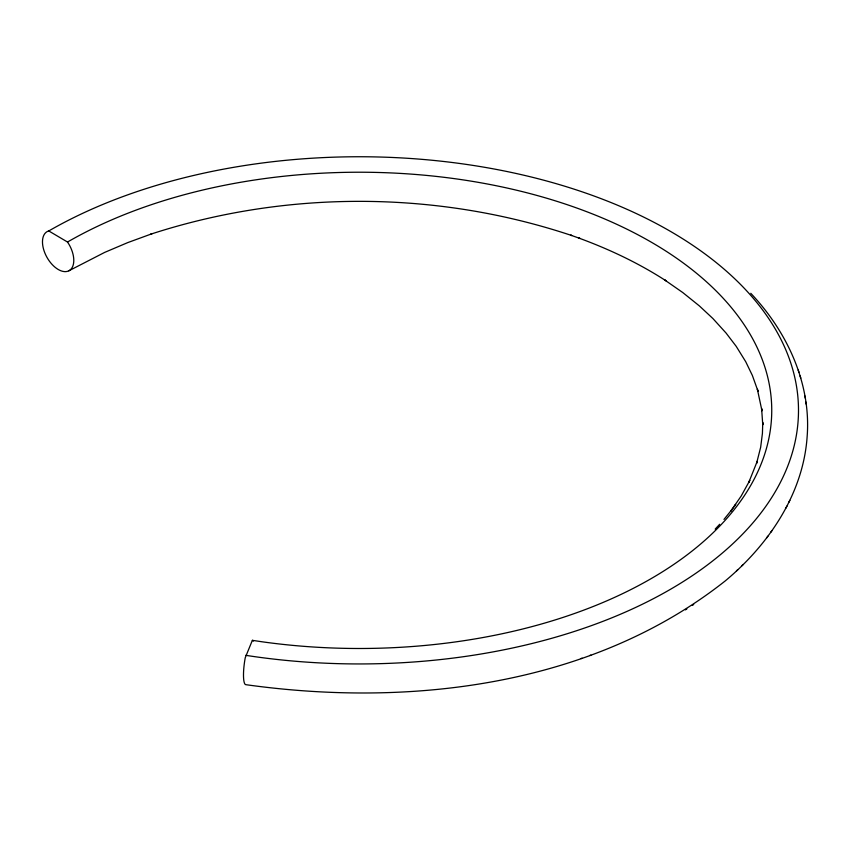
<?xml version="1.0" encoding="UTF-8"?>
<svg xmlns="http://www.w3.org/2000/svg" width="850" height="850" viewBox="0 0 850 850"><rect width="100%" height="100%" fill="white"/><g stroke="black" fill="none" stroke-linecap="round" stroke-linejoin="round"><path stroke-width="1.27" d="M67.511 242.027L68.85 244.12A22.419 12.792 60.6 0 1 69.328 270.544A22.419 12.792 60.6 0 1 46.941 257.316A22.419 12.792 60.6 0 1 47.409 231.455L48.758 230.945L67.511 242.027A412.473 238.138 0 0 1 756.404 346.014A412.473 238.138 0 0 1 261.811 641.75L252.365 640.337L245.246 657.73A22.419 4.526 -81.6 0 0 245.778 684.664C409.658 707.614 591.908 686.258 725.199 580.954C768.432 544.935 803.186 494.105 807.139 436.677C811.304 383.339 786.919 331.404 750.773 293.303M785.921 508.087L786.919 506.132M788.843 502.339L789.841 500.363M734.432 506.175L735.686 504.464L730.745 511.19L741.2 496.007L749.785 480.431L748.786 482.407L757.254 461.231L756.574 463.377L760.654 447.281L762.429 433.319L762.758 422.482L762.758 424.777L761.611 408.531L761.961 410.805L757.382 389.268L758.072 391.425L752.367 375.456L745.726 361.717L736.196 346.322L726.059 333.03L712.874 318.506L699.338 305.883L682.709 292.506L664.498 279.831L665.943 280.766C638.722 263.149 609.248 249.209 578.839 238.064L579.997 238.468L570.701 235.163L571.816 235.556C436.581 190.347 286.397 190.028 150.843 234.143L151.938 233.761L127.723 242.611L104.646 252.407L68.85 270.81M766.657 537.88L767.901 536.18M770.695 532.376L771.949 530.666M731.988 509.49L723.987 519.403M715.19 529.082L719.684 524.269M736.429 570.966L737.843 569.606M741.742 565.866L743.166 564.485M685.429 609.875L686.853 608.951M692.251 605.444L693.706 604.499M580.996 658.569L582.091 658.187M589.751 655.531L590.899 655.138M252.365 640.337L252.843 640.56A22.419 4.526 -81.6 0 1 253.321 641.155M798.235 370.069L798.926 372.215M800.105 375.976L800.796 378.133M804.971 396.026L805.322 398.289M805.874 402.018L806.225 404.281M48.769 230.956A439.248 253.597 0 0 1 783.53 344.717A439.248 253.597 0 0 1 245.724 655.329"/></g></svg>
